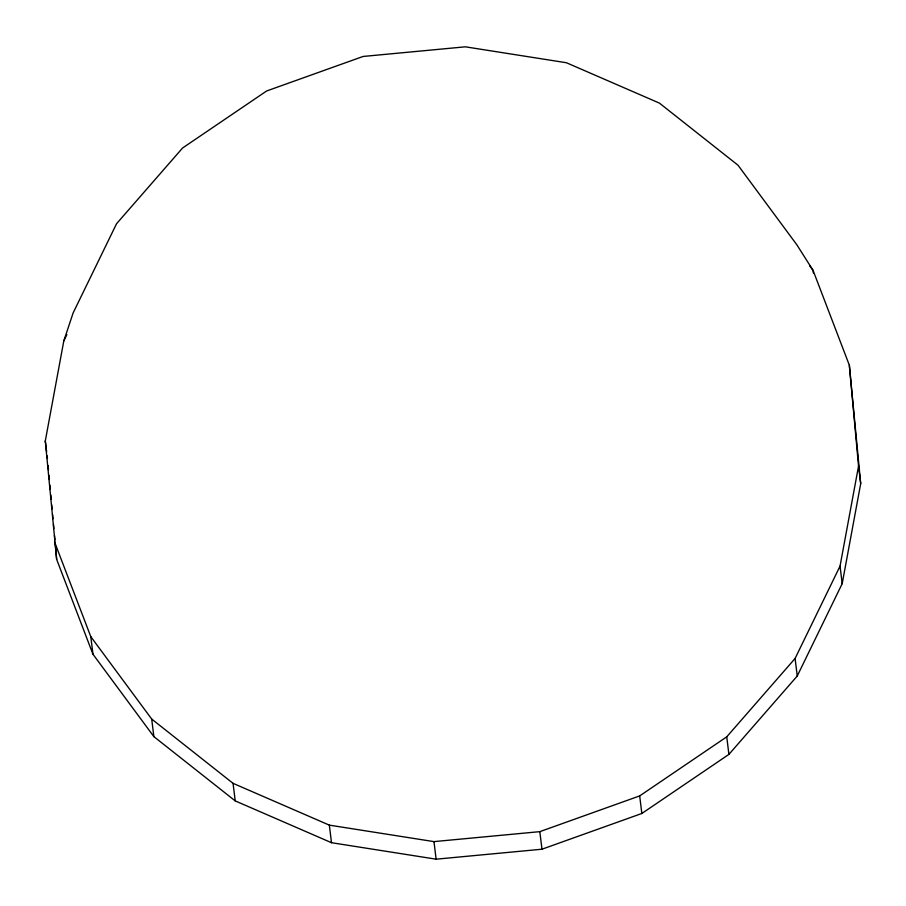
<?xml version="1.0" encoding="UTF-8"?>
<svg xmlns="http://www.w3.org/2000/svg" width="906" height="906" viewBox="0 0 906 906"><rect width="100%" height="100%" fill="white"/><g stroke="black" fill="none" stroke-linecap="round" stroke-linejoin="round"><path stroke-width="1.36" d="M45.3 440.939L63.805 340.916L73.126 312.944L116.546 223.737L182.548 148.029L266.647 90.974L363.113 56.455L465.356 46.818L566.42 62.741L659.421 103.114L738.005 165.209L796.838 244.779L813.044 270.35L849.341 365.209L860.7 483.645L842.195 583.668L797.246 676.012L728.911 754.392L641.844 813.475L541.981 849.205L436.126 859.182L331.494 842.705L235.22 800.893L153.861 736.612L92.956 654.234L56.659 559.376L45.3 440.939L46.625 451.743M54.507 541.822L90.804 636.68L151.698 719.058L233.057 783.339L329.342 825.14L433.963 841.617L539.817 831.651L639.681 795.91L726.748 736.838L795.094 658.458L840.043 566.114L858.548 466.092L849.341 365.209M63.805 340.916L66.885 334.597M809.704 265.843L813.044 270.35L813.373 273.057M850.485 380.135L851.493 382.774M858.548 466.092L860.7 483.645M840.043 566.114L842.195 583.668M795.094 658.458L797.246 676.012M726.748 736.838L728.911 754.392M639.681 795.91L641.844 813.475M539.817 831.651L541.981 849.205M433.963 841.617L436.126 859.182M329.342 825.14L331.494 842.705M233.057 783.339L235.22 800.893M151.698 719.058L153.861 736.612M90.804 636.68L92.956 654.234M47.123 455.797L47.452 458.493M48.097 465.503L48.482 469.704M48.992 475.31L49.377 479.512M49.887 485.118L50.272 489.319M50.781 494.925L51.166 499.127M51.676 504.733L52.061 508.934M52.571 514.54L52.956 518.742M53.465 524.348L53.85 528.549M54.485 535.559L54.87 539.761M55.255 543.962L56.659 559.376"/></g></svg>
